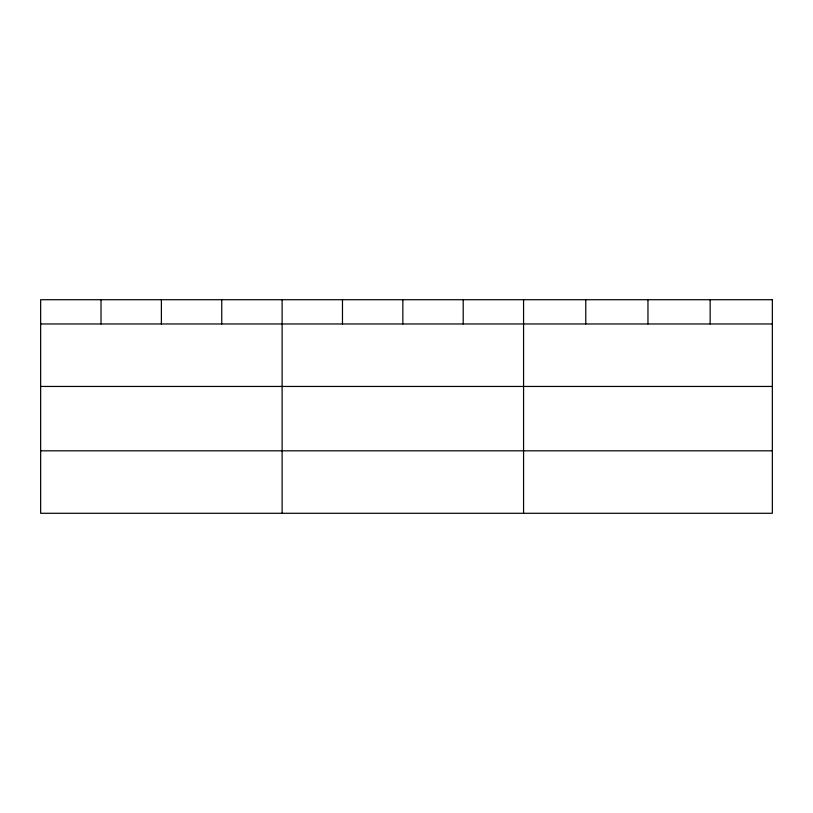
<?xml version="1.0" encoding="UTF-8"?>
<svg xmlns="http://www.w3.org/2000/svg" width="813" height="813" viewBox="0 0 813 813"><rect width="100%" height="100%" fill="white"/><g stroke="black" fill="none" stroke-linecap="round" stroke-linejoin="round"><path stroke-width="1.22" d="M40.65 323.97L772.35 323.97M40.65 386.449L772.35 386.449M40.65 450.819L772.35 450.819M710.156 299.712L710.156 323.97M647.961 299.712L647.961 323.97M585.767 299.712L585.767 323.97M523.572 299.712L523.572 513.288M463.207 299.712L463.207 323.97M402.841 299.712L402.841 323.97M342.476 299.712L342.476 323.97M282.111 299.712L282.111 513.288M221.746 299.712L221.746 323.97M161.381 299.712L161.381 323.97M101.015 299.712L101.015 323.97M772.35 299.712L40.65 299.712L40.65 513.288L772.35 513.288L772.35 299.712"/></g></svg>
